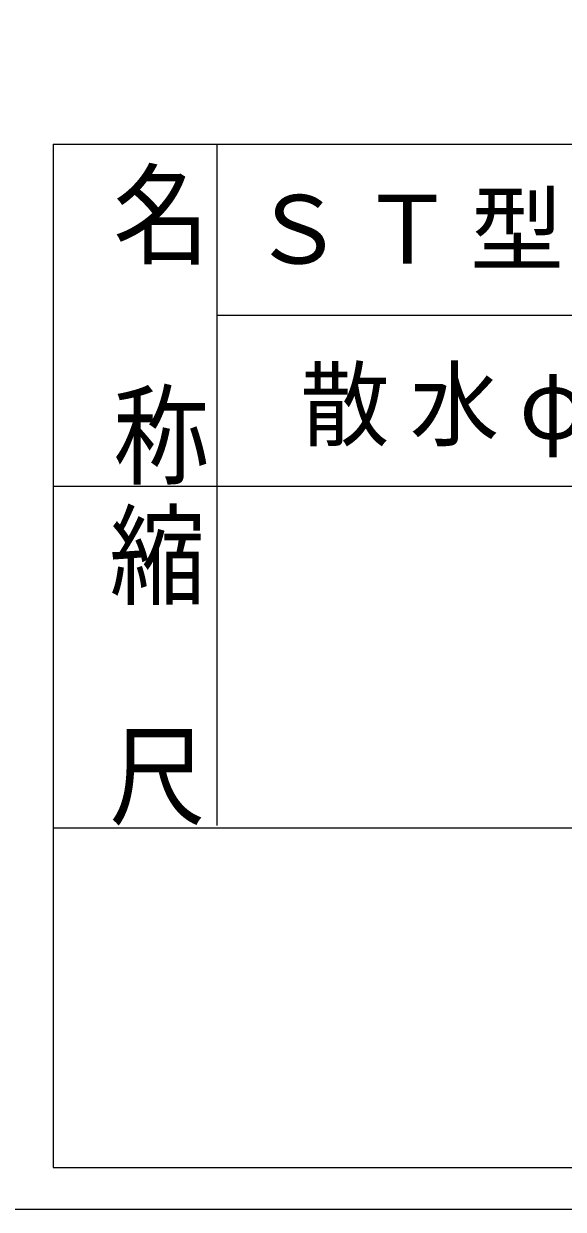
# Model space of a CAD drawing. Units: millimetres, scale not verified. Extents: x -2105 to 2095, y -1489 to 1451.
# Drawn here: x 1040 to 1293, y -1489 to -934 of the extents above; entities that cross this region are included whole.
import ezdxf
from ezdxf.enums import TextEntityAlignment as Align

# ---------------------------------------------------------------- set-up
doc = ezdxf.new("R2010")
doc.units = ezdxf.units.MM
doc.header["$LTSCALE"] = 15
doc.layers.add('0-0_図面枠', color=7, linetype='Continuous', lineweight=9)
doc.layers.add('0-1_ブロック', color=5, linetype='Continuous', lineweight=9)
doc.styles.add('@ＭＳ ゴシック', font='')
doc.styles.add('ＭＳ ゴシック', font='')
doc.styles.get('@ＭＳ ゴシック').set_extended_font_data('@MS Gothic')
doc.styles.get('ＭＳ ゴシック').set_extended_font_data('MS Gothic')

msp = doc.modelspace()

# ---------------------------------------------------------------- linework, layer by layer
at = {"layer": '0-0_図面枠', "color": 5}
for p, q in [((1054.26, -990.84), (1054.26, -1469.78)), ((1130.78, -990.84), (1130.78, -1150.84)), ((1054.26, -1150.84), (2072.03, -1150.84)), ((1130.78, -1150.84), (1130.78, -1309.78)), ((1054.26, -1310.84), (2072.03, -1310.84)), ((1054.26, -1469.78), (2072.03, -1469.78))]:
    msp.add_line(p, q, dxfattribs=at)
at = {"layer": '0-0_図面枠', "color": 4}
msp.add_line((1130.78, -1070.84), (2072.03, -1070.84), dxfattribs=at)
at = {"layer": '0-0_図面枠', "color": 5}
msp.add_lwpolyline([(1054.26, -990.84), (2072.03, -990.84), (2072.03, -1469.78)], dxfattribs=at)
at = {"layer": '0-1_ブロック'}
msp.add_lwpolyline([(-2104.63, -1489.35), (2095.37, -1489.35), (2095.37, 1450.65)], dxfattribs=at)

# ---------------------------------------------------------------- texts
at = {"layer": '0-0_図面枠', "style": '@ＭＳ ゴシック', "width": 1.15}
for s, p in [('名\u3000称', (1077.94, -997.59)), ('縮\u3000尺', (1076.16, -1156.94))]:
    msp.add_text(s, height=32.88, rotation=270, dxfattribs=at).set_placement(p, align=Align.BOTTOM_LEFT)
at = {"layer": '0-0_図面枠', "char_height": 32.1, "attachment_point": 7, "style": 'ＭＳ ゴシック'}
for s, insert in [('\\T1.17;ＳＴ型\u3000プレキャスト散水横Ｗ', (1146.86, -1050.67)), ('\\T1.23;\\W0.95;散水φ65～150\u3000送水φ150\u3000', (1170.01, -1137.47))]:
    msp.add_mtext(s, dxfattribs=dict(at, insert=insert))

doc.saveas('drawing.dxf')
